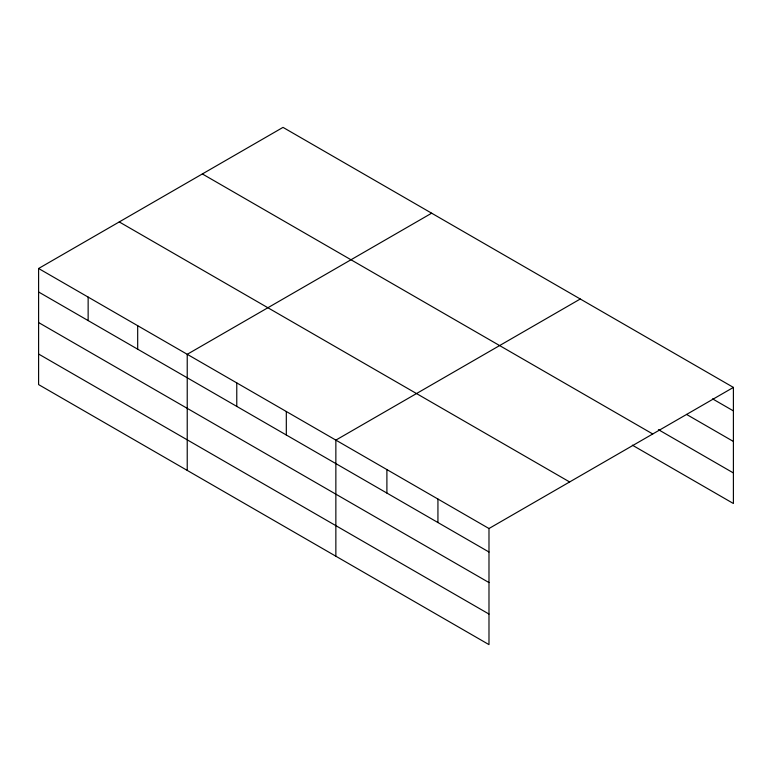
<?xml version="1.0" encoding="UTF-8"?>
<svg xmlns="http://www.w3.org/2000/svg" width="772" height="772" viewBox="0 0 772 772"><rect width="100%" height="100%" fill="white"/><g stroke="black" fill="none" stroke-linecap="round" stroke-linejoin="round"><path stroke-width="1.16" d="M488.985 582.571L488.985 528.521L38.6 268.492L38.6 384.591L488.985 644.62L488.985 582.571L38.6 322.542M632.355 445.164L733.4 503.508L733.4 387.409L283.015 127.38L38.6 268.492M431.644 213.197L187.229 354.309L187.229 470.399M580.274 299.005L335.859 440.117L335.859 556.207M488.985 528.521L733.4 387.409M712.566 398.873L733.4 410.897M686.52 414.4L733.4 441.459M658.4 429.647L733.4 472.947M202.36 173.951L652.745 433.98M119.255 221.931L569.639 481.96M38.6 291.98L488.985 552.009M38.6 354.03L488.985 614.058M437.936 499.05L437.936 522.538M386.897 469.579L386.897 493.076M286.315 411.515L286.315 435.003M236.772 382.912L236.772 406.4M137.686 325.697L137.686 349.195M88.143 297.095L88.143 320.592"/></g></svg>
